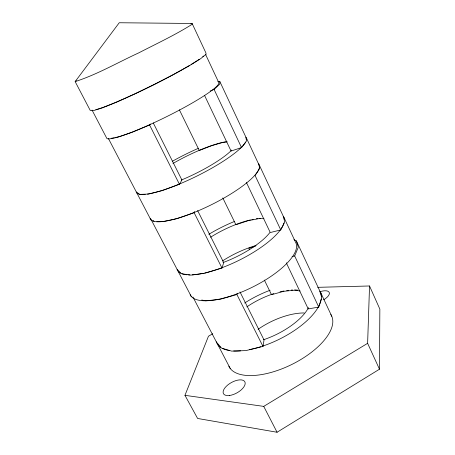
<?xml version="1.0" encoding="UTF-8"?>
<svg xmlns="http://www.w3.org/2000/svg" width="455" height="455" viewBox="0 0 455 455"><rect width="100%" height="100%" fill="white"/><g stroke="black" fill="none" stroke-linecap="round" stroke-linejoin="round"><path stroke-width="0.68" d="M212.769 333.72L208.464 336.222L184.963 395.332L197.612 418.463L277.061 432.25L379.476 369.21L379.851 309.11L369.534 285.979L317.687 287.327M379.476 369.21L367.623 343.32L369.534 285.979M192.92 296.973L216.444 342.08L221.551 348.103L231.658 351.118L245.956 350.589L262.979 346.403L264.042 339.959L239.978 291.917M262.979 346.403L236.907 294.533L237.237 293.248M286.292 262.802L308.245 308.928L318.756 307.068L321.765 297.451L319.382 290.068L296.398 240.928L293.93 239.643M150.628 218.645L177.04 269.246L181.346 273.677L190.867 275.127L204.881 273.227L221.983 268.029L223.724 262.615L197.629 210.58M318.756 307.068L294.675 255.96L298.275 247.264L296.398 240.928M156.833 221.363L163.14 221.557L176.967 218.639L194.131 212.69L194.689 211.524M280.758 229.923L284.699 221.727L283.135 215.943L258.702 163.772L259.697 168.378L255.084 175.516L280.758 229.923L270.276 232.545L246.445 182.54M108.375 138.439L136.216 191.765L139.634 194.393L148.512 194.057L162.23 190.594L179.418 184.247L181.909 180.009L153.261 122.901M204.574 95.47L231.072 151.054L241.537 147.574L246.508 140.999L245.831 137.018L219.799 81.445L217.791 81.496M115.644 137.444L118.874 136.807L132.348 132.183L149.581 124.983L150.451 124.027M210.182 90.977L214.095 89.43L219.816 84.078L219.799 81.445M76.15 80.842L75.149 81.604L90.232 110.423L93.377 110.656L102.358 107.869L116.571 102.176L134.595 94.088L154.342 84.533L173.378 74.671L189.405 65.713L200.655 58.672L206.172 54.219L205.779 52.632L192.118 23.472L119.244 22.75L75.149 81.604C97.239 74.478 117.635 62.562 138.712 52.888C156.656 43.634 175.038 35.058 192.146 24.291L192.118 23.472L190.884 23.91M184.963 395.332L263.729 406.383L367.623 343.32M255.323 246.28L248.845 248.293L249.471 249.567M236.907 294.533L219.799 299.384L205.654 300.812L201.753 300.016M292.047 256.552L294.675 255.96M111.128 138.337L114.353 137.7M227.045 141.897L222.353 142.563L211.638 145.697L199.262 150.486L179.361 109.797M263.98 218.696L259.071 218.605L248.208 220.675L235.9 224.73L222.802 197.942M300.158 290.984L294.766 290.176L283.761 291.308L271.51 294.703L264.372 280.081M152.965 220.345L154.035 221.272M217.939 344.901L230.247 368.504M178.184 271.413L191.259 296.467M136.966 193.187L150.901 219.879M92.052 110.099L106.914 138.536A62.648 7.49 -26.3 0 0 167.667 116.15A62.648 7.49 -26.3 0 0 218.81 82.645L205.563 54.401M263.729 406.383L277.061 432.25M194.131 212.69L221.983 268.029M149.581 124.983L179.418 184.247M214.095 89.43L241.537 147.574M320.548 292.281L331.775 316.288M284.045 217.626L295.972 243.101A58.883 20.606 -26.3 0 1 251.314 287.708A58.883 20.606 -26.3 0 1 190.162 294.749M246.468 138.11L259.168 165.233A60.748 14.492 -26.3 0 1 210.438 205.205A60.748 14.492 -26.3 0 1 150.144 218.838M330.796 314.49A57.205 26.054 -26.3 0 1 292.906 363.915A57.205 26.054 -26.3 0 1 228.819 366.156M258.07 329.323A45.716 20.799 -26.3 0 1 304.185 312.96M319.973 291.149A57.779 24.331 -26.3 0 1 321.44 296.836M321.27 299.026A57.779 24.331 -26.3 0 1 262.899 346.033M260.971 346.664A57.779 24.331 -26.3 0 1 249.567 349.611M240.57 350.868A57.779 24.331 -26.3 0 1 233.671 350.987M229.394 350.543A57.779 24.331 -26.3 0 1 222.489 348.445M220.703 347.41A57.779 24.331 -26.3 0 1 216.227 341.785M244.648 303.013A57.779 24.331 -26.3 0 1 270.116 290.239M308.496 307.625A46.177 19.428 -26.3 0 1 263.473 339.766M246.826 306.886A46.177 19.428 -26.3 0 1 273.825 293.617M279.979 291.865A46.177 19.428 -26.3 0 1 283.948 291.001M286.695 290.54A46.177 19.428 -26.3 0 1 288.715 290.279M291.325 290.051A46.177 19.428 -26.3 0 1 292.576 289.989M294.715 289.96A46.177 19.428 -26.3 0 1 297.644 290.114M203.573 56.045A63.336 4.96 -26.3 0 1 202.759 56.727M199.313 59.258A63.336 4.96 -26.3 0 1 191.037 64.519M189.707 65.31A63.336 4.96 -26.3 0 1 175.579 73.306M174.993 73.619A63.336 4.96 -26.3 0 1 115.365 102.494M114.791 102.739A63.336 4.96 -26.3 0 1 104.076 106.993M103.541 107.187A63.336 4.96 -26.3 0 1 95.834 109.672M222.432 260.977A47.053 16.454 -26.3 0 1 256.085 245.501M283.465 216.557A59.486 18.655 -26.3 0 1 284.494 219.458M284.051 223.075A59.486 18.655 -26.3 0 1 204.67 272.994M203.294 273.301A59.486 18.655 -26.3 0 1 192.232 274.848M189.923 274.905A59.486 18.655 -26.3 0 1 188.461 274.877M187.079 274.792A59.486 18.655 -26.3 0 1 181.96 273.774M180.652 273.222A59.486 18.655 -26.3 0 1 177.063 269.622M208.828 234.314A59.486 18.655 -26.3 0 1 234.365 221.494M269.775 232.653A47.542 14.89 -26.3 0 1 223.047 262.563M210.529 237.254A47.542 14.89 -26.3 0 1 238.272 223.604M238.96 223.354A47.542 14.89 -26.3 0 1 248.424 220.408M249.112 220.231A47.542 14.89 -26.3 0 1 250.477 219.901M251.825 219.594A47.542 14.89 -26.3 0 1 253.151 219.321M256.341 218.764A47.542 14.89 -26.3 0 1 257.547 218.599M259.043 218.434A47.542 14.89 -26.3 0 1 260.488 218.315M245.871 137.211A61.397 12.268 -26.3 0 1 246.564 139.861M245.689 142.079A61.397 12.268 -26.3 0 1 204.176 172.343A61.397 12.268 -26.3 0 1 147.465 194.063M145.264 194.336A61.397 12.268 -26.3 0 1 136.216 192.124M172.223 161.343A61.397 12.268 -26.3 0 1 198.556 148.233M231.703 150.093A49.06 9.788 -26.3 0 1 181.272 180.072M172.945 163.499A49.06 9.788 -26.3 0 1 201.076 149.564M201.696 149.308A49.06 9.788 -26.3 0 1 226.977 141.596M320.172 291.649A10.772 4.578 -24.2 0 1 329.232 292.451A10.772 4.578 -24.2 0 1 323.687 299.771M229.383 395.497A12.222 5.869 -29.2 0 0 245.165 382.809A12.222 5.869 -29.2 0 0 227.904 384.873A12.222 5.869 -29.2 0 0 229.383 395.497"/></g></svg>
